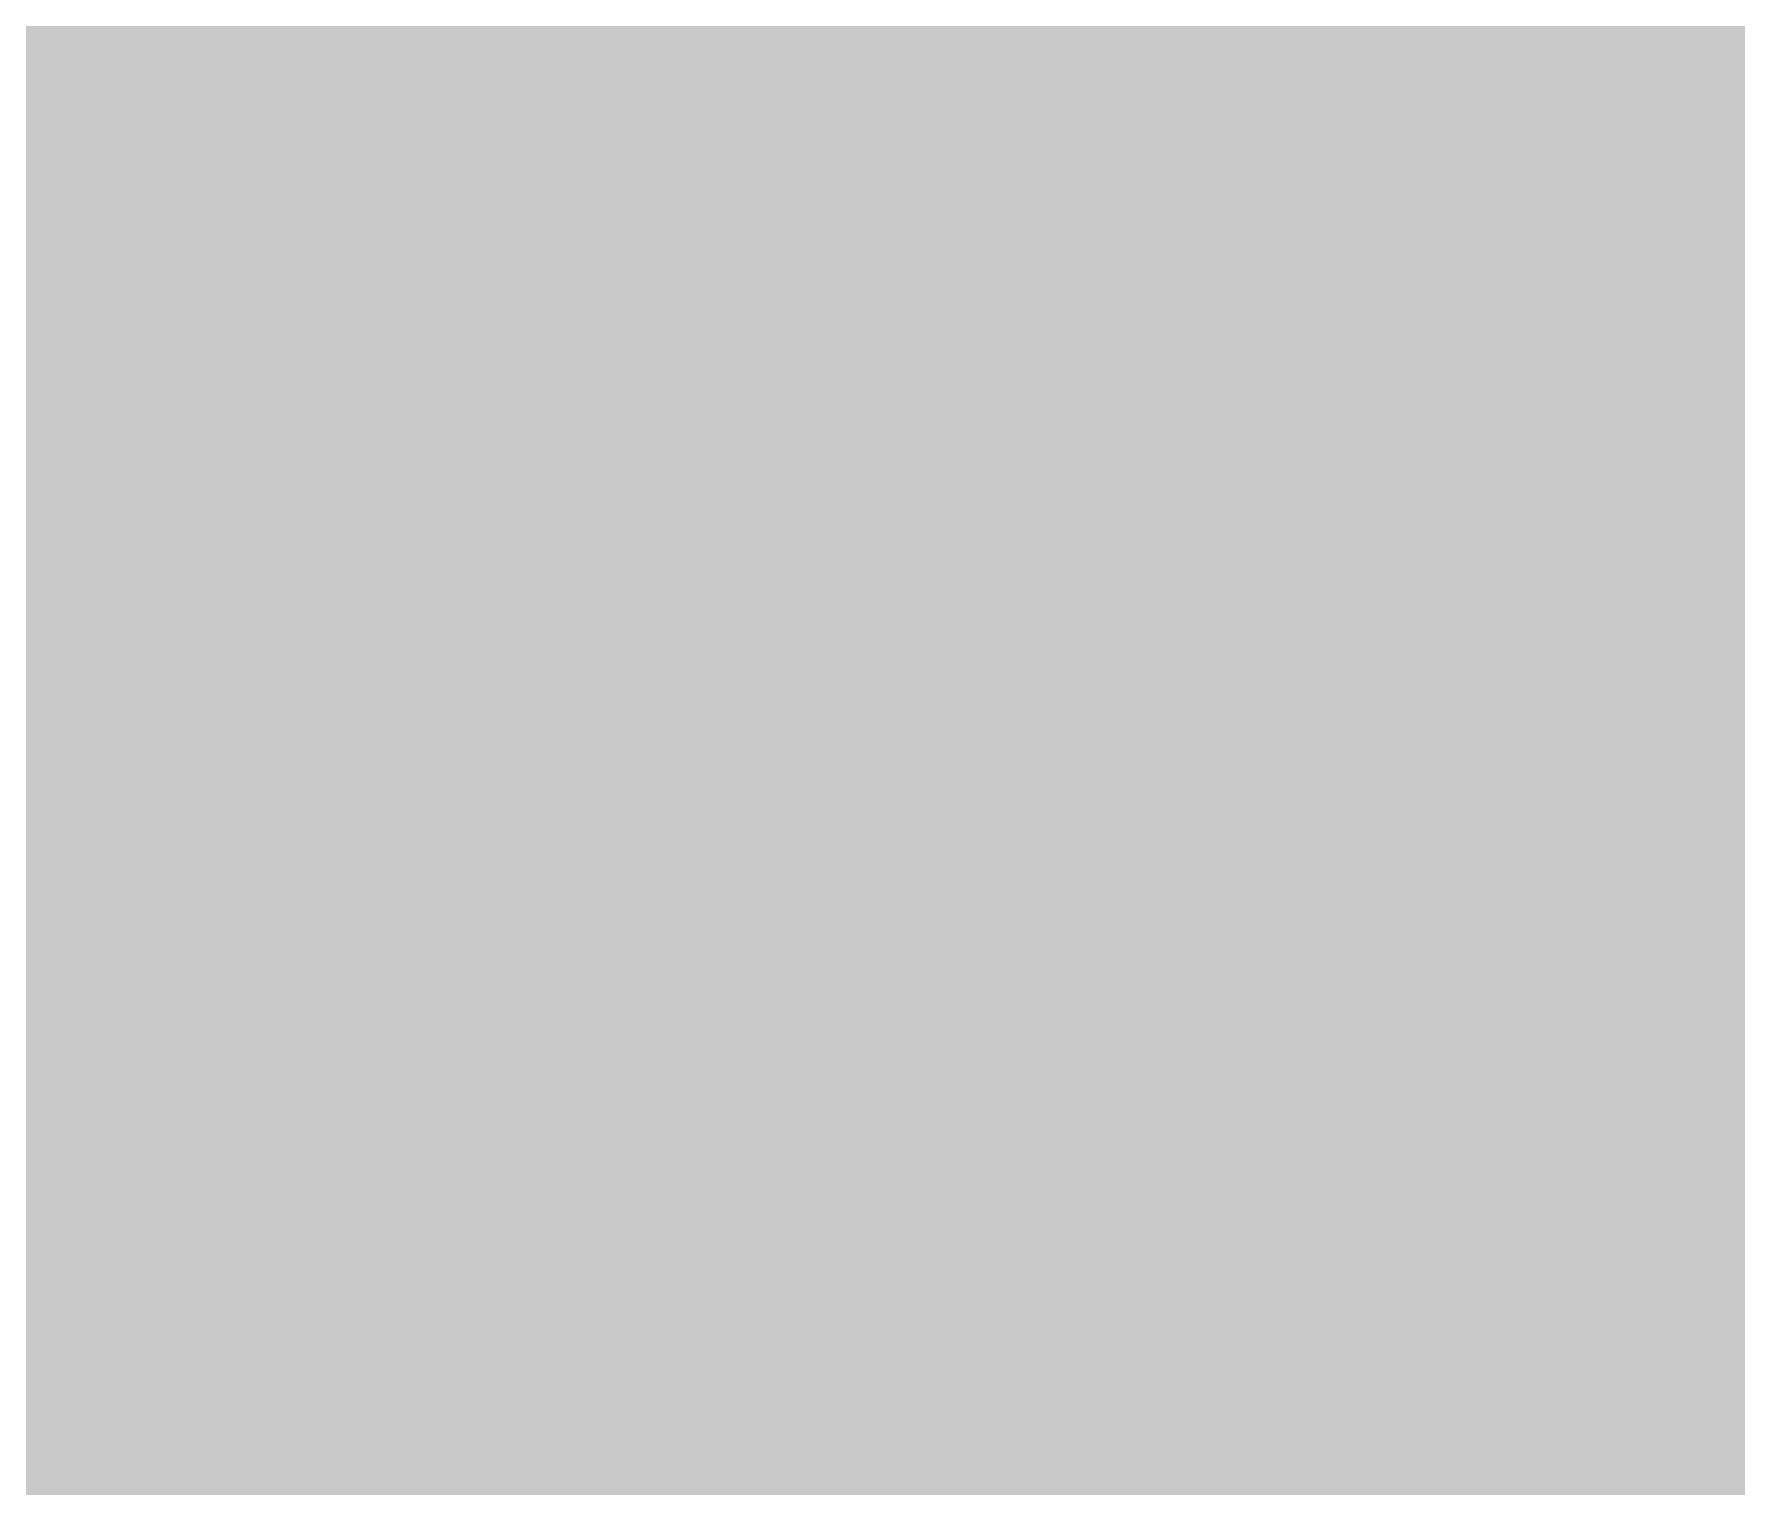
# Model space of a CAD drawing. Header units: millimetres. Extents: x 92 to 588, y 96 to 434.
# Drawn here: x 439.35 to 469.44, y 269.89 to 295.56 of the extents above; entities that cross this region are included whole.
import ezdxf

# ---------------------------------------------------------------- set-up
doc = ezdxf.new("R2010")
doc.units = ezdxf.units.MM
doc.layers.add('H', color=7, linetype='Continuous')
doc.layers.add('P', color=7, linetype='Continuous')

msp = doc.modelspace()

# ---------------------------------------------------------------- hatches: boundary and pattern name
at = {"layer": 'H', "linetype": 'Continuous'}
for points in [[(291.162, 223.903), (291.162, 433.788), (588.166, 433.788), (588.166, 223.903), (291.162, 223.903)], [(441.41, 294.934), (440.422, 295.94), (441.41, 296.945), (442.415, 295.94), (441.41, 294.934)], [(460.407, 294.141), (459.402, 295.146), (460.407, 296.134), (461.395, 295.146), (460.407, 294.141)], [(439.523, 292.518), (440.705, 294.793), (439.364, 294.793), (439.364, 295.093), (441.004, 295.093), (441.004, 294.705), (439.893, 292.518), (439.523, 292.518)], [(441.322, 292.518), (441.322, 292.871), (441.498, 293.029), (441.657, 293.188), (441.798, 293.329), (441.957, 293.506), (442.098, 293.647), (442.292, 293.911), (442.363, 294.017), (442.398, 294.123), (442.451, 294.317), (442.468, 294.423), (442.451, 294.529), (442.433, 294.617), (442.415, 294.652), (442.363, 294.723), (442.327, 294.74), (442.274, 294.793), (442.204, 294.829), (442.116, 294.846), (442.027, 294.846), (441.922, 294.846), (441.833, 294.829), (441.745, 294.793), (441.657, 294.776), (441.586, 294.74), (441.516, 294.705), (441.445, 294.652), (441.41, 294.617), (441.375, 294.987), (441.498, 295.04), (441.675, 295.093), (441.78, 295.128), (441.957, 295.146), (442.045, 295.146), (442.133, 295.146), (442.292, 295.128), (442.433, 295.076), (442.557, 295.005), (442.61, 294.952), (442.662, 294.917), (442.733, 294.793), (442.786, 294.67), (442.821, 294.511), (442.821, 294.441), (442.804, 294.299), (442.786, 294.158), (442.733, 294.035), (442.68, 293.929), (442.61, 293.806), (442.521, 293.7), (442.433, 293.594), (442.345, 293.47), (442.169, 293.294), (441.975, 293.118), (441.78, 292.941), (441.657, 292.8), (442.927, 292.8), (442.927, 292.518), (441.322, 292.518)], [(445.185, 292.465), (445.097, 292.465), (444.938, 292.483), (444.867, 292.518), (444.797, 292.553), (444.673, 292.641), (444.62, 292.694), (444.55, 292.765), (444.444, 292.959), (444.409, 293.065), (444.373, 293.188), (444.338, 293.47), (444.338, 293.647), (444.338, 293.806), (444.373, 294.123), (444.409, 294.247), (444.444, 294.388), (444.55, 294.617), (444.62, 294.723), (444.691, 294.829), (444.867, 294.97), (444.973, 295.04), (445.097, 295.093), (445.344, 295.146), (445.485, 295.146), (445.573, 295.146), (445.661, 295.128), (445.732, 295.128), (445.785, 295.111), (445.785, 294.776), (445.714, 294.793), (445.643, 294.829), (445.538, 294.846), (445.449, 294.846), (445.361, 294.846), (445.22, 294.811), (445.097, 294.758), (444.973, 294.688), (444.92, 294.635), (444.885, 294.564), (444.797, 294.441), (444.744, 294.282), (444.709, 294.088), (444.691, 293.982), (444.797, 293.806), (444.691, 293.735), (444.691, 293.7), (444.691, 293.664), (444.691, 293.435), (444.709, 293.223), (444.744, 293.135), (444.761, 293.065), (444.832, 292.941), (444.867, 292.888), (444.938, 292.818), (445.026, 292.765), (445.097, 292.747), (445.185, 292.747), (445.291, 292.747), (445.414, 292.8), (445.502, 292.853), (445.538, 292.888), (445.555, 292.924), (445.608, 293.029), (445.661, 293.188), (445.661, 293.329), (445.661, 293.418), (445.643, 293.541), (445.608, 293.612), (445.59, 293.664), (445.52, 293.753), (445.485, 293.788), (445.449, 293.806), (445.361, 293.858), (445.326, 293.858), (445.238, 293.876), (445.15, 293.876), (445.026, 293.876), (444.92, 293.841), (444.797, 293.806), (444.691, 293.982), (444.814, 294.07), (444.938, 294.123), (445.008, 294.141), (445.15, 294.158), (445.22, 294.158), (445.379, 294.158), (445.485, 294.123), (445.555, 294.105), (445.661, 294.053), (445.732, 294.017), (445.802, 293.947), (445.908, 293.823), (445.943, 293.735), (445.979, 293.647), (446.014, 293.453), (446.014, 293.347), (446.014, 293.259), (445.979, 293.065), (445.943, 292.977), (445.908, 292.906), (445.82, 292.765), (445.767, 292.694), (445.714, 292.641), (445.573, 292.553), (445.502, 292.518), (445.432, 292.483), (445.273, 292.465), (445.185, 292.465)], [(446.314, 292.518), (446.314, 292.871), (446.49, 293.029), (446.649, 293.188), (446.79, 293.329), (446.949, 293.506), (447.09, 293.647), (447.284, 293.911), (447.354, 294.017), (447.39, 294.123), (447.443, 294.317), (447.46, 294.423), (447.443, 294.529), (447.425, 294.617), (447.407, 294.652), (447.354, 294.723), (447.337, 294.74), (447.266, 294.793), (447.196, 294.829), (447.107, 294.846), (447.019, 294.846), (446.913, 294.846), (446.825, 294.829), (446.737, 294.793), (446.649, 294.776), (446.578, 294.74), (446.508, 294.705), (446.437, 294.652), (446.402, 294.617), (446.384, 294.987), (446.49, 295.04), (446.666, 295.093), (446.772, 295.128), (446.949, 295.146), (447.037, 295.146), (447.125, 295.146), (447.284, 295.128), (447.425, 295.076), (447.548, 295.005), (447.601, 294.952), (447.654, 294.917), (447.725, 294.793), (447.778, 294.67), (447.813, 294.511), (447.813, 294.441), (447.795, 294.299), (447.778, 294.158), (447.742, 294.035), (447.672, 293.929), (447.601, 293.806), (447.513, 293.7), (447.425, 293.594), (447.337, 293.47), (447.16, 293.294), (446.966, 293.118), (446.772, 292.941), (446.649, 292.8), (447.919, 292.8), (447.919, 292.518), (446.314, 292.518)], [(450.247, 292.606), (449.242, 293.612), (450.247, 294.599), (451.235, 293.612), (450.247, 292.606)], [(450.565, 291.266), (451.746, 293.541), (450.406, 293.541), (450.406, 293.841), (452.046, 293.841), (452.046, 293.453), (450.935, 291.266), (450.565, 291.266)], [(452.964, 291.213), (452.77, 291.23), (452.681, 291.248), (452.505, 291.301), (452.364, 291.371), (452.364, 291.724), (452.505, 291.654), (452.681, 291.583), (452.77, 291.548), (452.946, 291.513), (453.034, 291.513), (453.14, 291.513), (453.263, 291.548), (453.299, 291.565), (453.405, 291.618), (453.44, 291.654), (453.493, 291.724), (453.546, 291.812), (453.563, 291.865), (453.581, 291.989), (453.581, 292.112), (453.546, 292.236), (453.528, 292.289), (453.51, 292.324), (453.457, 292.394), (453.422, 292.43), (453.352, 292.465), (453.246, 292.5), (453.14, 292.518), (453.034, 292.518), (452.893, 292.518), (452.893, 292.8), (452.999, 292.8), (453.105, 292.8), (453.299, 292.871), (453.387, 292.906), (453.422, 292.941), (453.475, 293.012), (453.528, 293.135), (453.528, 293.241), (453.528, 293.276), (453.51, 293.365), (453.493, 293.4), (453.475, 293.435), (453.422, 293.488), (453.316, 293.559), (453.246, 293.576), (453.158, 293.594), (453.069, 293.594), (452.981, 293.594), (452.893, 293.576), (452.787, 293.541), (452.699, 293.523), (452.628, 293.488), (452.558, 293.435), (452.505, 293.4), (452.452, 293.365), (452.434, 293.735), (452.558, 293.788), (452.734, 293.841), (452.822, 293.876), (453.016, 293.894), (453.105, 293.894), (453.263, 293.894), (453.405, 293.858), (453.475, 293.841), (453.599, 293.788), (453.651, 293.753), (453.704, 293.7), (453.793, 293.612), (453.845, 293.488), (453.881, 293.347), (453.881, 293.276), (453.863, 293.171), (453.793, 292.977), (453.74, 292.906), (453.669, 292.818), (453.493, 292.712), (453.405, 292.694), (453.475, 292.659), (453.581, 292.624), (453.669, 292.571), (453.74, 292.5), (453.793, 292.465), (453.845, 292.377), (453.881, 292.306), (453.898, 292.253), (453.934, 292.112), (453.934, 291.936), (453.898, 291.777), (453.863, 291.707), (453.828, 291.636), (453.757, 291.495), (453.704, 291.442), (453.634, 291.389), (453.51, 291.301), (453.422, 291.266), (453.352, 291.23), (453.158, 291.213), (453.069, 291.213), (452.964, 291.213)], [(455.627, 291.266), (455.627, 291.53), (456.103, 291.53), (456.103, 293.259), (455.627, 293.259), (455.627, 293.488), (455.75, 293.488), (455.945, 293.523), (456.015, 293.559), (456.05, 293.594), (456.103, 293.647), (456.156, 293.753), (456.156, 293.858), (456.421, 293.858), (456.421, 291.53), (456.879, 291.53), (456.879, 291.266), (455.627, 291.266)], [(460.672, 290.736), (460.672, 291.089), (460.848, 291.248), (460.989, 291.407), (461.148, 291.565), (461.289, 291.724), (461.43, 291.883), (461.642, 292.13), (461.695, 292.236), (461.748, 292.342), (461.801, 292.536), (461.801, 292.641), (461.801, 292.747), (461.765, 292.835), (461.748, 292.871), (461.712, 292.941), (461.677, 292.959), (461.607, 293.012), (461.536, 293.047), (461.448, 293.065), (461.36, 293.065), (461.271, 293.065), (461.183, 293.047), (461.077, 293.012), (460.989, 292.994), (460.919, 292.959), (460.848, 292.924), (460.795, 292.871), (460.742, 292.853), (460.725, 293.206), (460.848, 293.259), (461.025, 293.312), (461.113, 293.347), (461.307, 293.365), (461.483, 293.365), (461.642, 293.347), (461.783, 293.294), (461.906, 293.223), (461.959, 293.171), (461.995, 293.135), (462.083, 293.012), (462.136, 292.888), (462.153, 292.747), (462.153, 292.659), (462.153, 292.518), (462.118, 292.377), (462.083, 292.253), (462.03, 292.148), (461.959, 292.024), (461.871, 291.918), (461.783, 291.812), (461.677, 291.707), (461.518, 291.513), (461.324, 291.336), (461.13, 291.16), (460.989, 291.036), (462.259, 291.036), (462.259, 290.736), (460.672, 290.736)], [(463.723, 290.736), (463.723, 291.089), (463.882, 291.248), (464.041, 291.407), (464.2, 291.565), (464.341, 291.724), (464.482, 291.883), (464.676, 292.13), (464.746, 292.236), (464.799, 292.342), (464.852, 292.536), (464.852, 292.641), (464.852, 292.747), (464.817, 292.835), (464.799, 292.871), (464.746, 292.941), (464.729, 292.959), (464.658, 293.012), (464.588, 293.047), (464.499, 293.065), (464.411, 293.065), (464.323, 293.065), (464.217, 293.047), (464.129, 293.012), (464.041, 292.994), (463.97, 292.959), (463.9, 292.924), (463.829, 292.871), (463.794, 292.853), (463.776, 293.206), (463.9, 293.259), (464.076, 293.312), (464.164, 293.347), (464.341, 293.365), (464.517, 293.365), (464.676, 293.347), (464.835, 293.294), (464.94, 293.223), (464.993, 293.171), (465.046, 293.135), (465.134, 293.012), (465.17, 292.888), (465.205, 292.747), (465.205, 292.659), (465.205, 292.518), (465.17, 292.377), (465.134, 292.253), (465.064, 292.148), (465.011, 292.024), (464.923, 291.918), (464.817, 291.812), (464.729, 291.707), (464.552, 291.513), (464.358, 291.336), (464.182, 291.16), (464.041, 291.036), (465.311, 291.036), (465.311, 290.736), (463.723, 290.736)], [(465.664, 290.736), (465.664, 291.089), (465.84, 291.248), (465.981, 291.407), (466.14, 291.565), (466.281, 291.724), (466.422, 291.883), (466.634, 292.13), (466.687, 292.236), (466.74, 292.342), (466.792, 292.536), (466.792, 292.641), (466.792, 292.747), (466.757, 292.835), (466.74, 292.871), (466.704, 292.941), (466.669, 292.959), (466.598, 293.012), (466.528, 293.047), (466.44, 293.065), (466.351, 293.065), (466.263, 293.065), (466.175, 293.047), (466.069, 293.012), (465.981, 292.994), (465.91, 292.959), (465.84, 292.924), (465.787, 292.871), (465.734, 292.853), (465.716, 293.206), (465.84, 293.259), (466.016, 293.312), (466.105, 293.347), (466.299, 293.365), (466.475, 293.365), (466.634, 293.347), (466.775, 293.294), (466.898, 293.223), (466.951, 293.171), (467.004, 293.135), (467.075, 293.012), (467.128, 292.888), (467.145, 292.747), (467.145, 292.659), (467.145, 292.518), (467.11, 292.377), (467.075, 292.253), (467.022, 292.148), (466.951, 292.024), (466.863, 291.918), (466.775, 291.812), (466.669, 291.707), (466.51, 291.513), (466.316, 291.336), (466.122, 291.16), (465.981, 291.036), (467.251, 291.036), (467.251, 290.736), (465.664, 290.736)], [(458.855, 290.736), (460.037, 293.012), (458.714, 293.012), (458.714, 293.312), (460.354, 293.312), (460.354, 292.924), (459.225, 290.736), (458.855, 290.736)], [(443.421, 292.518), (443.421, 293.012), (443.827, 293.012), (443.827, 292.518), (443.421, 292.518)], [(459.702, 290.472), (458.696, 291.477), (459.702, 292.483), (460.707, 291.477), (459.702, 290.472)], [(454.463, 291.266), (454.463, 291.759), (454.886, 291.759), (454.886, 291.266), (454.463, 291.266)], [(462.753, 290.736), (462.753, 291.23), (463.176, 291.23), (463.176, 290.736), (462.753, 290.736)], [(458.537, 288.849), (457.532, 289.837), (458.537, 290.842), (459.543, 289.837), (458.537, 288.849)], [(467.763, 287.597), (468.944, 289.872), (467.604, 289.872), (467.604, 290.19), (469.244, 290.19), (469.244, 289.802), (468.133, 287.597), (467.763, 287.597)], [(440.616, 287.35), (440.616, 288.232), (440.616, 288.514), (440.616, 289.519), (439.734, 288.514), (440.616, 288.514), (440.616, 288.232), (439.47, 288.232), (439.47, 288.602), (440.616, 289.925), (440.934, 289.925), (440.934, 288.514), (441.251, 288.514), (441.251, 288.232), (440.934, 288.232), (440.934, 287.35), (440.616, 287.35)], [(443.65, 287.35), (443.65, 288.232), (443.65, 288.514), (443.65, 289.519), (442.786, 288.514), (443.65, 288.514), (443.65, 288.232), (442.521, 288.232), (442.521, 288.602), (443.668, 289.925), (443.985, 289.925), (443.985, 288.514), (444.303, 288.514), (444.303, 288.232), (443.985, 288.232), (443.985, 287.35), (443.65, 287.35)], [(451.94, 286.979), (450.935, 287.985), (451.94, 288.973), (452.946, 287.985), (451.94, 286.979)], [(465.029, 286.979), (464.041, 287.985), (465.029, 288.973), (466.034, 287.985), (465.029, 286.979)], [(455.08, 286.609), (454.075, 287.614), (455.08, 288.602), (456.068, 287.614), (455.08, 286.609)], [(441.675, 287.35), (441.675, 287.844), (442.08, 287.844), (442.08, 287.35), (441.675, 287.35)], [(455.398, 285.268), (456.58, 287.544), (455.239, 287.544), (455.239, 287.844), (456.879, 287.844), (456.879, 287.456), (455.768, 285.268), (455.398, 285.268)], [(457.885, 285.215), (457.797, 285.215), (457.603, 285.233), (457.514, 285.251), (457.32, 285.304), (457.179, 285.374), (457.179, 285.727), (457.338, 285.656), (457.497, 285.586), (457.603, 285.551), (457.779, 285.515), (457.867, 285.515), (457.973, 285.515), (458.079, 285.551), (458.132, 285.568), (458.22, 285.621), (458.255, 285.656), (458.326, 285.727), (458.361, 285.815), (458.379, 285.868), (458.396, 285.992), (458.396, 286.115), (458.379, 286.238), (458.361, 286.291), (458.343, 286.327), (458.29, 286.397), (458.255, 286.433), (458.167, 286.468), (458.079, 286.503), (457.973, 286.521), (457.867, 286.521), (457.708, 286.521), (457.708, 286.803), (457.832, 286.803), (457.938, 286.821), (458.132, 286.873), (458.202, 286.926), (458.238, 286.944), (458.308, 287.015), (458.343, 287.138), (458.361, 287.244), (458.361, 287.297), (458.343, 287.367), (458.326, 287.403), (458.29, 287.438), (458.255, 287.491), (458.22, 287.526), (458.149, 287.561), (458.079, 287.579), (457.991, 287.597), (457.902, 287.597), (457.814, 287.597), (457.726, 287.579), (457.62, 287.561), (457.532, 287.526), (457.461, 287.491), (457.391, 287.438), (457.338, 287.403), (457.285, 287.367), (457.25, 287.738), (457.391, 287.808), (457.567, 287.844), (457.655, 287.879), (457.85, 287.897), (457.938, 287.897), (458.096, 287.897), (458.238, 287.861), (458.308, 287.844), (458.414, 287.791), (458.485, 287.755), (458.537, 287.72), (458.626, 287.614), (458.643, 287.561), (458.679, 287.491), (458.696, 287.35), (458.714, 287.279), (458.696, 287.173), (458.626, 286.979), (458.573, 286.909), (458.502, 286.821), (458.326, 286.732), (458.238, 286.697), (458.308, 286.662), (458.396, 286.627), (458.502, 286.574), (458.573, 286.503), (458.608, 286.468), (458.679, 286.38), (458.714, 286.309), (458.731, 286.256), (458.749, 286.115), (458.749, 285.939), (458.731, 285.78), (458.696, 285.709), (458.661, 285.639), (458.573, 285.515), (458.52, 285.445), (458.467, 285.392), (458.326, 285.304), (458.255, 285.268), (458.167, 285.251), (457.991, 285.215), (457.885, 285.215)], [(460.46, 285.268), (460.46, 285.533), (460.919, 285.533), (460.919, 287.262), (460.46, 287.262), (460.46, 287.491), (460.584, 287.491), (460.778, 287.544), (460.848, 287.579), (460.883, 287.597), (460.936, 287.65), (460.972, 287.755), (460.989, 287.861), (461.254, 287.861), (461.254, 285.533), (461.712, 285.533), (461.712, 285.268), (460.46, 285.268)], [(462.894, 285.198), (462.718, 285.233), (462.63, 285.268), (462.559, 285.286), (462.418, 285.374), (462.365, 285.427), (462.312, 285.48), (462.224, 285.603), (462.189, 285.674), (462.171, 285.745), (462.136, 285.903), (462.136, 285.974), (462.136, 286.08), (462.206, 286.274), (462.259, 286.362), (462.312, 286.45), (462.471, 286.591), (462.577, 286.644), (462.718, 286.503), (462.612, 286.397), (462.559, 286.327), (462.524, 286.256), (462.489, 286.097), (462.489, 286.009), (462.489, 285.886), (462.559, 285.692), (462.63, 285.621), (462.7, 285.551), (462.877, 285.462), (462.982, 285.462), (463.088, 285.462), (463.265, 285.533), (463.335, 285.586), (463.388, 285.656), (463.459, 285.833), (463.459, 285.956), (463.459, 286.027), (463.441, 286.15), (463.406, 286.203), (463.37, 286.256), (463.247, 286.344), (463.159, 286.397), (463.106, 286.433), (463, 286.468), (462.912, 286.503), (462.788, 286.556), (462.718, 286.503), (462.577, 286.644), (462.489, 286.715), (462.347, 286.838), (462.295, 286.891), (462.259, 286.962), (462.206, 287.138), (462.206, 287.226), (462.206, 287.297), (462.224, 287.438), (462.295, 287.561), (462.365, 287.667), (462.418, 287.72), (462.471, 287.755), (462.612, 287.826), (462.735, 287.879), (462.894, 287.897), (462.982, 287.914), (463.071, 287.897), (463.229, 287.879), (463.37, 287.844), (463.494, 287.773), (463.547, 287.72), (463.6, 287.667), (463.67, 287.561), (463.723, 287.456), (463.759, 287.314), (463.759, 287.244), (463.759, 287.156), (463.706, 286.997), (463.653, 286.909), (463.6, 286.821), (463.459, 286.697), (463.37, 286.644), (463.229, 286.785), (463.335, 286.909), (463.37, 286.962), (463.388, 287.032), (463.423, 287.173), (463.423, 287.244), (463.406, 287.332), (463.353, 287.473), (463.3, 287.526), (463.265, 287.561), (463.194, 287.614), (463.071, 287.65), (462.982, 287.65), (462.894, 287.65), (462.735, 287.597), (462.665, 287.544), (462.647, 287.526), (462.594, 287.456), (462.559, 287.35), (462.541, 287.262), (462.559, 287.209), (462.577, 287.103), (462.612, 287.05), (462.647, 286.997), (462.735, 286.926), (462.788, 286.891), (462.859, 286.856), (462.965, 286.803), (463.071, 286.768), (463.159, 286.732), (463.229, 286.785), (463.37, 286.644), (463.476, 286.574), (463.653, 286.45), (463.706, 286.38), (463.759, 286.291), (463.811, 286.097), (463.829, 285.992), (463.829, 285.903), (463.794, 285.745), (463.723, 285.603), (463.635, 285.48), (463.582, 285.427), (463.529, 285.374), (463.388, 285.286), (463.229, 285.233), (463.071, 285.198), (462.894, 285.198)], [(467.427, 285.709), (466.422, 286.715), (467.427, 287.72), (468.433, 286.715), (467.427, 285.709)], [(447.372, 284.845), (446.384, 285.85), (447.372, 286.838), (448.377, 285.85), (447.372, 284.845)], [(447.407, 284.81), (446.42, 285.815), (447.407, 286.821), (448.413, 285.815), (447.407, 284.81)], [(459.296, 285.268), (459.296, 285.762), (459.702, 285.762), (459.702, 285.268), (459.296, 285.268)], [(442.151, 283.011), (441.145, 284.016), (442.151, 285.021), (443.139, 284.016), (442.151, 283.011)], [(443.015, 282.552), (442.01, 283.54), (443.015, 284.545), (444.021, 283.54), (443.015, 282.552)], [(439.188, 281.476), (438.182, 282.481), (439.188, 283.487), (440.175, 282.481), (439.188, 281.476)], [(463.741, 281.176), (462.735, 282.182), (463.741, 283.187), (464.729, 282.182), (463.741, 281.176)], [(441.11, 280.118), (442.292, 282.393), (440.969, 282.393), (440.969, 282.711), (442.61, 282.711), (442.61, 282.323), (441.481, 280.118), (441.11, 280.118)], [(443.615, 280.065), (443.509, 280.065), (443.333, 280.1), (443.227, 280.118), (443.05, 280.171), (442.909, 280.224), (442.909, 280.594), (443.05, 280.506), (443.227, 280.435), (443.315, 280.4), (443.509, 280.365), (443.597, 280.365), (443.703, 280.365), (443.809, 280.4), (443.862, 280.418), (443.95, 280.471), (443.985, 280.506), (444.056, 280.594), (444.091, 280.682), (444.109, 280.735), (444.126, 280.841), (444.126, 280.912), (444.126, 280.982), (444.109, 281.088), (444.056, 281.194), (444.003, 281.264), (443.968, 281.282), (443.897, 281.335), (443.791, 281.353), (443.703, 281.37), (443.58, 281.37), (443.439, 281.37), (443.439, 281.67), (443.544, 281.67), (443.668, 281.67), (443.862, 281.723), (443.932, 281.776), (443.968, 281.811), (444.021, 281.882), (444.074, 282.005), (444.074, 282.093), (444.074, 282.146), (444.056, 282.234), (444.021, 282.305), (443.968, 282.358), (443.95, 282.376), (443.88, 282.411), (443.791, 282.446), (443.721, 282.464), (443.633, 282.464), (443.527, 282.446), (443.439, 282.428), (443.35, 282.411), (443.262, 282.376), (443.174, 282.34), (443.103, 282.305), (443.05, 282.27), (442.998, 282.234), (442.98, 282.605), (443.103, 282.658), (443.28, 282.711), (443.386, 282.728), (443.562, 282.764), (443.65, 282.764), (443.827, 282.746), (443.968, 282.728), (444.021, 282.711), (444.144, 282.64), (444.197, 282.605), (444.25, 282.57), (444.338, 282.464), (444.373, 282.411), (444.391, 282.358), (444.426, 282.217), (444.426, 282.129), (444.426, 282.023), (444.356, 281.846), (444.285, 281.758), (444.215, 281.688), (444.038, 281.582), (443.95, 281.564), (444.038, 281.511), (444.126, 281.476), (444.215, 281.441), (444.303, 281.37), (444.338, 281.317), (444.409, 281.229), (444.426, 281.176), (444.444, 281.106), (444.479, 280.964), (444.479, 280.894), (444.479, 280.806), (444.444, 280.647), (444.426, 280.559), (444.391, 280.488), (444.303, 280.365), (444.25, 280.312), (444.197, 280.241), (444.056, 280.153), (443.968, 280.135), (443.897, 280.1), (443.721, 280.065), (443.615, 280.065)], [(446.173, 280.118), (446.173, 280.382), (446.649, 280.382), (446.649, 282.111), (446.173, 282.111), (446.173, 282.358), (446.296, 282.358), (446.508, 282.393), (446.561, 282.428), (446.596, 282.446), (446.649, 282.499), (446.702, 282.605), (446.702, 282.711), (446.984, 282.711), (446.984, 280.382), (447.443, 280.382), (447.443, 280.118), (446.173, 280.118)], [(448.73, 280.065), (448.642, 280.065), (448.483, 280.1), (448.413, 280.118), (448.342, 280.153), (448.219, 280.241), (448.166, 280.294), (448.095, 280.382), (447.989, 280.559), (447.954, 280.682), (447.919, 280.806), (447.884, 281.088), (447.884, 281.247), (447.884, 281.423), (447.919, 281.723), (447.954, 281.864), (447.989, 282.005), (448.095, 282.234), (448.166, 282.34), (448.236, 282.428), (448.413, 282.587), (448.519, 282.64), (448.642, 282.693), (448.889, 282.746), (449.03, 282.746), (449.118, 282.746), (449.206, 282.746), (449.277, 282.728), (449.33, 282.711), (449.33, 282.393), (449.259, 282.411), (449.189, 282.428), (449.083, 282.446), (448.995, 282.446), (448.907, 282.446), (448.765, 282.428), (448.642, 282.376), (448.519, 282.287), (448.466, 282.234), (448.43, 282.182), (448.342, 282.04), (448.289, 281.882), (448.254, 281.688), (448.236, 281.582), (448.342, 281.405), (448.236, 281.353), (448.236, 281.3), (448.236, 281.264), (448.236, 281.053), (448.254, 280.841), (448.289, 280.753), (448.307, 280.665), (448.377, 280.541), (448.413, 280.488), (448.483, 280.418), (448.571, 280.382), (448.642, 280.347), (448.73, 280.347), (448.836, 280.347), (448.96, 280.4), (449.048, 280.471), (449.065, 280.506), (449.101, 280.541), (449.154, 280.629), (449.206, 280.806), (449.206, 280.947), (449.206, 281.017), (449.189, 281.158), (449.154, 281.211), (449.136, 281.264), (449.065, 281.353), (449.03, 281.388), (448.995, 281.423), (448.907, 281.458), (448.871, 281.476), (448.783, 281.476), (448.695, 281.494), (448.571, 281.476), (448.466, 281.458), (448.342, 281.405), (448.236, 281.582), (448.36, 281.67), (448.483, 281.723), (448.554, 281.741), (448.695, 281.776), (448.765, 281.776), (448.924, 281.758), (449.03, 281.741), (449.101, 281.723), (449.206, 281.67), (449.277, 281.617), (449.348, 281.564), (449.453, 281.423), (449.489, 281.353), (449.524, 281.264), (449.559, 281.07), (449.559, 280.964), (449.559, 280.859), (449.524, 280.682), (449.489, 280.594), (449.453, 280.506), (449.365, 280.365), (449.312, 280.312), (449.259, 280.259), (449.118, 280.153), (449.048, 280.135), (448.977, 280.1), (448.818, 280.065), (448.73, 280.065)], [(445.008, 280.118), (445.008, 280.612), (445.432, 280.612), (445.432, 280.118), (445.008, 280.118)], [(452.575, 278.354), (451.57, 279.359), (452.575, 280.347), (453.581, 279.359), (452.575, 278.354)], [(460.742, 278.248), (459.737, 279.253), (460.742, 280.241), (461.73, 279.253), (460.742, 278.248)], [(463.318, 277.419), (463.229, 277.419), (463.035, 277.454), (462.93, 277.472), (462.753, 277.525), (462.612, 277.578), (462.612, 277.948), (462.771, 277.86), (462.93, 277.789), (463.018, 277.754), (463.212, 277.719), (463.3, 277.719), (463.406, 277.719), (463.512, 277.754), (463.565, 277.772), (463.653, 277.825), (463.688, 277.86), (463.759, 277.948), (463.794, 278.036), (463.811, 278.089), (463.829, 278.195), (463.829, 278.266), (463.829, 278.336), (463.811, 278.442), (463.794, 278.495), (463.776, 278.548), (463.723, 278.618), (463.688, 278.636), (463.6, 278.689), (463.512, 278.707), (463.406, 278.724), (463.3, 278.724), (463.141, 278.724), (463.141, 279.024), (463.265, 279.024), (463.37, 279.024), (463.565, 279.077), (463.635, 279.13), (463.67, 279.165), (463.723, 279.218), (463.776, 279.359), (463.794, 279.448), (463.776, 279.5), (463.759, 279.589), (463.741, 279.624), (463.723, 279.659), (463.688, 279.712), (463.653, 279.73), (463.582, 279.765), (463.512, 279.8), (463.423, 279.8), (463.335, 279.818), (463.247, 279.8), (463.141, 279.783), (463.053, 279.765), (462.965, 279.73), (462.877, 279.694), (462.824, 279.659), (462.753, 279.624), (462.7, 279.589), (462.683, 279.959), (462.806, 280.012), (463, 280.065), (463.088, 280.083), (463.282, 280.118), (463.37, 280.118), (463.529, 280.1), (463.67, 280.083), (463.741, 280.065), (463.847, 279.994), (463.9, 279.959), (463.953, 279.924), (464.041, 279.818), (464.076, 279.765), (464.111, 279.712), (464.129, 279.571), (464.129, 279.483), (464.129, 279.377), (464.058, 279.201), (463.988, 279.112), (463.917, 279.042), (463.759, 278.936), (463.653, 278.918), (463.741, 278.865), (463.829, 278.83), (463.917, 278.795), (464.005, 278.724), (464.041, 278.671), (464.111, 278.583), (464.129, 278.53), (464.164, 278.46), (464.182, 278.319), (464.182, 278.16), (464.147, 278.001), (464.129, 277.913), (464.094, 277.842), (464.005, 277.719), (463.953, 277.666), (463.9, 277.595), (463.759, 277.507), (463.688, 277.49), (463.6, 277.454), (463.423, 277.419), (463.318, 277.419)], [(460.83, 277.472), (462.012, 279.747), (460.672, 279.747), (460.672, 280.065), (462.312, 280.065), (462.312, 279.677), (461.201, 277.472), (460.83, 277.472)], [(465.822, 277.472), (467.004, 279.747), (465.664, 279.747), (465.664, 280.065), (467.304, 280.065), (467.304, 279.677), (466.193, 277.472), (465.822, 277.472)], [(468.327, 277.419), (468.151, 277.419), (467.974, 277.454), (467.798, 277.507), (467.657, 277.56), (467.657, 277.931), (467.727, 277.895), (467.798, 277.86), (467.868, 277.825), (467.957, 277.789), (468.062, 277.772), (468.151, 277.737), (468.239, 277.719), (468.345, 277.719), (468.433, 277.719), (468.539, 277.754), (468.592, 277.772), (468.68, 277.842), (468.715, 277.878), (468.768, 277.966), (468.803, 278.054), (468.839, 278.16), (468.839, 278.301), (468.839, 278.372), (468.821, 278.477), (468.803, 278.53), (468.786, 278.566), (468.733, 278.636), (468.697, 278.671), (468.662, 278.707), (468.574, 278.742), (468.521, 278.76), (468.398, 278.777), (468.274, 278.795), (468.133, 278.795), (467.992, 278.76), (467.851, 278.742), (467.763, 278.724), (467.763, 280.065), (469.174, 280.065), (469.174, 279.747), (468.098, 279.747), (468.098, 279.059), (468.151, 279.077), (468.221, 279.077), (468.274, 279.077), (468.327, 279.077), (468.521, 279.077), (468.662, 279.042), (468.733, 279.024), (468.874, 278.971), (468.927, 278.918), (468.997, 278.865), (469.085, 278.742), (469.121, 278.671), (469.156, 278.601), (469.191, 278.407), (469.191, 278.301), (469.191, 278.213), (469.156, 278.036), (469.138, 277.948), (469.103, 277.878), (469.015, 277.737), (468.962, 277.666), (468.909, 277.613), (468.768, 277.525), (468.697, 277.49), (468.609, 277.454), (468.433, 277.419), (468.327, 277.419)], [(440.652, 277.648), (439.646, 278.654), (440.652, 279.659), (441.657, 278.654), (440.652, 277.648)], [(450.67, 275.92), (451.852, 278.195), (450.529, 278.195), (450.529, 278.513), (452.17, 278.513), (452.17, 278.125), (451.041, 275.92), (450.67, 275.92)], [(453.069, 275.867), (452.875, 275.902), (452.787, 275.92), (452.611, 275.973), (452.47, 276.026), (452.47, 276.396), (452.611, 276.325), (452.787, 276.237), (452.875, 276.202), (453.069, 276.167), (453.158, 276.167), (453.263, 276.167), (453.369, 276.202), (453.422, 276.22), (453.51, 276.273), (453.546, 276.308), (453.599, 276.396), (453.651, 276.484), (453.669, 276.537), (453.687, 276.643), (453.687, 276.713), (453.687, 276.784), (453.669, 276.89), (453.651, 276.943), (453.616, 276.996), (453.563, 277.066), (453.528, 277.084), (453.457, 277.137), (453.352, 277.154), (453.263, 277.172), (453.14, 277.172), (452.999, 277.172), (452.999, 277.472), (453.105, 277.472), (453.228, 277.472), (453.405, 277.525), (453.493, 277.578), (453.528, 277.613), (453.581, 277.684), (453.634, 277.807), (453.634, 277.895), (453.634, 277.948), (453.616, 278.036), (453.599, 278.072), (453.581, 278.107), (453.528, 278.16), (453.44, 278.213), (453.352, 278.248), (453.281, 278.266), (453.193, 278.266), (453.087, 278.266), (452.999, 278.23), (452.911, 278.213), (452.822, 278.178), (452.734, 278.142), (452.664, 278.107), (452.611, 278.072), (452.558, 278.036), (452.54, 278.407), (452.664, 278.46), (452.84, 278.513), (452.946, 278.53), (453.122, 278.566), (453.21, 278.566), (453.387, 278.548), (453.528, 278.53), (453.581, 278.513), (453.704, 278.46), (453.757, 278.407), (453.81, 278.372), (453.898, 278.266), (453.934, 278.213), (453.951, 278.16), (453.987, 278.019), (453.987, 277.931), (453.987, 277.842), (453.916, 277.648), (453.845, 277.56), (453.775, 277.49), (453.599, 277.384), (453.51, 277.366), (453.599, 277.313), (453.687, 277.278), (453.775, 277.243), (453.863, 277.172), (453.898, 277.137), (453.969, 277.031), (453.987, 276.978), (454.004, 276.908), (454.04, 276.766), (454.04, 276.696), (454.04, 276.608), (454.004, 276.449), (453.987, 276.361), (453.951, 276.29), (453.863, 276.167), (453.81, 276.114), (453.757, 276.061), (453.616, 275.955), (453.528, 275.937), (453.457, 275.902), (453.281, 275.867), (453.069, 275.867)], [(456.262, 275.867), (456.103, 275.902), (456.033, 275.937), (455.962, 275.955), (455.839, 276.043), (455.786, 276.096), (455.715, 276.184), (455.609, 276.361), (455.574, 276.484), (455.539, 276.608), (455.504, 276.89), (455.486, 277.066), (455.504, 277.225), (455.539, 277.525), (455.556, 277.666), (455.592, 277.807), (455.715, 278.036), (455.768, 278.142), (455.856, 278.23), (456.033, 278.389), (456.139, 278.442), (456.244, 278.495), (456.509, 278.548), (456.65, 278.548), (456.738, 278.548), (456.809, 278.548), (456.879, 278.53), (456.95, 278.513), (456.95, 278.195), (456.879, 278.213), (456.791, 278.23), (456.703, 278.248), (456.597, 278.266), (456.527, 278.248), (456.385, 278.23), (456.244, 278.178), (456.139, 278.089), (456.086, 278.036), (456.033, 277.983), (455.962, 277.842), (455.892, 277.684), (455.856, 277.49), (455.856, 277.401), (455.962, 277.207), (455.856, 277.154), (455.839, 277.102), (455.839, 277.066), (455.839, 276.855), (455.874, 276.643), (455.892, 276.555), (455.927, 276.467), (455.98, 276.343), (456.033, 276.308), (456.103, 276.22), (456.174, 276.184), (456.262, 276.167), (456.35, 276.149), (456.456, 276.167), (456.58, 276.202), (456.65, 276.273), (456.685, 276.308), (456.721, 276.343), (456.774, 276.431), (456.809, 276.608), (456.809, 276.749), (456.809, 276.819), (456.791, 276.96), (456.756, 277.066), (456.685, 277.154), (456.632, 277.207), (456.597, 277.225), (456.527, 277.26), (456.491, 277.278), (456.403, 277.278), (456.315, 277.296), (456.191, 277.278), (456.068, 277.26), (455.962, 277.207), (455.856, 277.401), (455.98, 277.472), (456.103, 277.525), (456.174, 277.543), (456.315, 277.578), (456.385, 277.578), (456.527, 277.56), (456.65, 277.543), (456.703, 277.525), (456.826, 277.472), (456.879, 277.419), (456.95, 277.366), (457.056, 277.225), (457.091, 277.154), (457.126, 277.066), (457.162, 276.872), (457.162, 276.766), (457.162, 276.661), (457.126, 276.484), (457.109, 276.396), (457.073, 276.308), (456.985, 276.167), (456.932, 276.114), (456.862, 276.061), (456.738, 275.973), (456.668, 275.937), (456.597, 275.902), (456.438, 275.867), (456.35, 275.867), (456.262, 275.867)], [(457.691, 275.92), (457.691, 276.184), (458.149, 276.184), (458.149, 277.913), (457.691, 277.913), (457.691, 278.16), (457.814, 278.16), (458.008, 278.195), (458.079, 278.23), (458.114, 278.248), (458.149, 278.301), (458.202, 278.424), (458.22, 278.513), (458.485, 278.513), (458.485, 276.184), (458.943, 276.184), (458.943, 275.92), (457.691, 275.92)], [(464.729, 277.472), (464.729, 277.966), (465.134, 277.966), (465.134, 277.472), (464.729, 277.472)], [(460.495, 275.585), (459.508, 276.59), (460.495, 277.578), (461.501, 276.59), (460.495, 275.585)], [(441.851, 275.285), (440.846, 276.29), (441.851, 277.278), (442.856, 276.29), (441.851, 275.285)], [(454.569, 275.92), (454.569, 276.414), (454.992, 276.414), (454.992, 275.92), (454.569, 275.92)], [(439.946, 272.851), (441.128, 275.144), (439.805, 275.144), (439.805, 275.443), (441.445, 275.443), (441.445, 275.055), (440.316, 272.851), (439.946, 272.851)], [(442.468, 272.798), (442.274, 272.815), (442.098, 272.851), (441.922, 272.886), (441.78, 272.956), (441.78, 273.327), (441.851, 273.292), (441.922, 273.256), (442.01, 273.221), (442.098, 273.186), (442.186, 273.15), (442.274, 273.133), (442.363, 273.115), (442.468, 273.098), (442.574, 273.115), (442.68, 273.15), (442.715, 273.168), (442.804, 273.221), (442.839, 273.256), (442.909, 273.344), (442.945, 273.45), (442.962, 273.556), (442.98, 273.68), (442.98, 273.75), (442.962, 273.856), (442.945, 273.909), (442.909, 273.944), (442.856, 274.032), (442.821, 274.05), (442.786, 274.085), (442.698, 274.138), (442.645, 274.156), (442.539, 274.173), (442.398, 274.173), (442.257, 274.173), (442.116, 274.156), (441.992, 274.138), (441.886, 274.121), (441.886, 275.443), (443.315, 275.443), (443.315, 275.144), (442.221, 275.144), (442.221, 274.456), (442.292, 274.456), (442.415, 274.473), (442.468, 274.473), (442.645, 274.456), (442.804, 274.438), (442.874, 274.42), (442.998, 274.35), (443.068, 274.297), (443.121, 274.262), (443.227, 274.138), (443.262, 274.068), (443.297, 273.979), (443.333, 273.803), (443.333, 273.68), (443.333, 273.591), (443.297, 273.415), (443.262, 273.327), (443.245, 273.256), (443.156, 273.115), (443.103, 273.062), (443.05, 273.009), (442.909, 272.903), (442.821, 272.868), (442.751, 272.833), (442.557, 272.815), (442.468, 272.798)], [(444.814, 272.851), (444.814, 273.221), (444.973, 273.38), (445.132, 273.538), (445.291, 273.68), (445.432, 273.838), (445.573, 273.997), (445.767, 274.262), (445.837, 274.368), (445.89, 274.456), (445.943, 274.667), (445.943, 274.773), (445.943, 274.879), (445.908, 274.95), (445.89, 275.003), (445.837, 275.073), (445.82, 275.091), (445.749, 275.144), (445.679, 275.179), (445.59, 275.197), (445.502, 275.197), (445.414, 275.197), (445.308, 275.179), (445.22, 275.144), (445.132, 275.108), (445.061, 275.091), (444.991, 275.038), (444.92, 275.003), (444.885, 274.967), (444.867, 275.338), (444.991, 275.391), (445.167, 275.443), (445.255, 275.461), (445.432, 275.496), (445.52, 275.496), (445.608, 275.496), (445.767, 275.479), (445.908, 275.426), (446.031, 275.355), (446.084, 275.302), (446.137, 275.249), (446.225, 275.144), (446.261, 275.02), (446.296, 274.861), (446.296, 274.791), (446.296, 274.632), (446.261, 274.509), (446.225, 274.385), (446.155, 274.262), (446.102, 274.156), (446.014, 274.05), (445.908, 273.927), (445.82, 273.821), (445.643, 273.644), (445.449, 273.45), (445.273, 273.274), (445.132, 273.15), (446.402, 273.15), (446.402, 272.851), (444.814, 272.851)], [(446.896, 272.851), (448.078, 275.144), (446.737, 275.144), (446.737, 275.443), (448.377, 275.443), (448.377, 275.055), (447.266, 272.851), (446.896, 272.851)], [(464.852, 272.709), (466.034, 274.985), (464.711, 274.985), (464.711, 275.302), (466.351, 275.302), (466.351, 274.914), (465.223, 272.709), (464.852, 272.709)], [(467.357, 272.657), (467.251, 272.657), (467.057, 272.674), (466.969, 272.709), (466.792, 272.762), (466.651, 272.815), (466.651, 273.186), (466.792, 273.098), (466.969, 273.027), (467.057, 272.992), (467.233, 272.956), (467.339, 272.956), (467.445, 272.956), (467.551, 272.992), (467.604, 273.009), (467.692, 273.062), (467.727, 273.098), (467.78, 273.186), (467.833, 273.274), (467.851, 273.309), (467.868, 273.433), (467.868, 273.574), (467.851, 273.68), (467.798, 273.785), (467.745, 273.856), (467.71, 273.874), (467.639, 273.927), (467.533, 273.944), (467.427, 273.962), (467.322, 273.962), (467.18, 273.962), (467.18, 274.262), (467.286, 274.262), (467.41, 274.262), (467.586, 274.315), (467.674, 274.368), (467.71, 274.403), (467.763, 274.456), (467.815, 274.579), (467.815, 274.685), (467.815, 274.738), (467.798, 274.826), (467.78, 274.861), (467.763, 274.897), (467.71, 274.95), (467.621, 275.003), (467.533, 275.038), (467.445, 275.038), (467.357, 275.055), (467.269, 275.038), (467.18, 275.02), (467.092, 275.003), (466.986, 274.967), (466.916, 274.932), (466.845, 274.897), (466.792, 274.861), (466.74, 274.826), (466.722, 275.197), (466.845, 275.249), (467.022, 275.302), (467.128, 275.32), (467.304, 275.355), (467.392, 275.355), (467.569, 275.338), (467.692, 275.32), (467.763, 275.302), (467.886, 275.232), (467.939, 275.197), (467.992, 275.161), (468.08, 275.055), (468.115, 275.003), (468.133, 274.95), (468.168, 274.808), (468.168, 274.72), (468.168, 274.614), (468.098, 274.438), (468.027, 274.35), (467.957, 274.279), (467.78, 274.173), (467.692, 274.138), (467.78, 274.103), (467.868, 274.068), (467.957, 274.032), (468.045, 273.962), (468.08, 273.909), (468.133, 273.821), (468.168, 273.768), (468.186, 273.697), (468.221, 273.556), (468.221, 273.486), (468.221, 273.397), (468.186, 273.239), (468.151, 273.15), (468.133, 273.08), (468.045, 272.956), (467.992, 272.903), (467.921, 272.833), (467.798, 272.745), (467.71, 272.709), (467.639, 272.692), (467.445, 272.657), (467.357, 272.657)], [(454.798, 272.092), (453.81, 273.08), (454.798, 274.085), (455.803, 273.08), (454.798, 272.092)], [(461.042, 271.563), (460.037, 272.551), (461.042, 273.556), (462.03, 272.551), (461.042, 271.563)], [(443.844, 272.851), (443.844, 273.362), (444.268, 273.362), (444.268, 272.851), (443.844, 272.851)], [(468.75, 272.709), (468.75, 273.203), (469.174, 273.203), (469.174, 272.709), (468.75, 272.709)], [(464.535, 270.822), (463.529, 271.828), (464.535, 272.815), (465.54, 271.828), (464.535, 270.822)], [(448.818, 269.94), (448.818, 272.515), (449.577, 272.515), (449.771, 272.498), (449.841, 272.48), (449.93, 272.463), (450.071, 272.392), (450.141, 272.357), (450.212, 272.304), (450.318, 272.18), (450.353, 272.11), (450.406, 272.022), (450.441, 271.845), (450.441, 271.739), (450.441, 271.651), (450.406, 271.492), (450.388, 271.422), (450.353, 271.351), (450.265, 271.21), (450.212, 271.157), (450.141, 271.104), (449.983, 270.998), (449.894, 270.963), (449.806, 270.928), (449.577, 270.893), (449.453, 270.893), (449.154, 270.893), (449.154, 271.193), (449.383, 271.193), (449.577, 271.193), (449.718, 271.228), (449.789, 271.245), (449.894, 271.298), (449.983, 271.387), (450.035, 271.475), (450.053, 271.51), (450.071, 271.616), (450.088, 271.722), (450.088, 271.792), (450.053, 271.916), (450.035, 271.969), (450.018, 272.004), (449.947, 272.092), (449.894, 272.127), (449.806, 272.18), (449.7, 272.198), (449.595, 272.216), (449.436, 272.216), (449.154, 272.216), (449.154, 271.193), (449.154, 270.893), (449.154, 269.94), (448.818, 269.94)], [(450.688, 269.94), (450.688, 270.293), (450.847, 270.452), (451.006, 270.61), (451.164, 270.752), (451.305, 270.91), (451.447, 271.069), (451.641, 271.334), (451.711, 271.439), (451.764, 271.545), (451.817, 271.739), (451.817, 271.845), (451.817, 271.951), (451.782, 272.039), (451.764, 272.074), (451.711, 272.145), (451.694, 272.163), (451.623, 272.216), (451.552, 272.251), (451.464, 272.268), (451.376, 272.268), (451.288, 272.268), (451.182, 272.251), (451.094, 272.216), (450.935, 272.163), (450.865, 272.11), (450.794, 272.074), (450.759, 272.039), (450.741, 272.41), (450.865, 272.463), (451.041, 272.515), (451.129, 272.551), (451.305, 272.568), (451.394, 272.568), (451.482, 272.568), (451.658, 272.551), (451.799, 272.498), (451.905, 272.427), (451.958, 272.374), (452.011, 272.321), (452.099, 272.216), (452.135, 272.092), (452.17, 271.933), (452.17, 271.863), (452.17, 271.704), (452.135, 271.581), (452.099, 271.457), (452.029, 271.334), (451.976, 271.228), (451.888, 271.122), (451.799, 271.016), (451.694, 270.893), (451.517, 270.716), (451.323, 270.54), (451.147, 270.346), (451.006, 270.222), (452.276, 270.222), (452.276, 269.94), (450.688, 269.94)], [(452.434, 268.899), (451.447, 269.887), (452.434, 270.893), (453.44, 269.887), (452.434, 268.899)], [(446.719, 268.123), (445.714, 269.129), (446.719, 270.117), (447.707, 269.129), (446.719, 268.123)]]:
    msp.add_hatch(color=7, dxfattribs=at).paths.add_polyline_path(points)

# ---------------------------------------------------------------- linework, layer by layer
at = {"layer": 'P', "color": 7}
for points, const_width in [([(361.1, 426.768), (364.875, 419.165), (457.938, 234.874), (581.234, 279.624)], 1.176), ([(361.1, 426.768), (364.875, 419.165), (457.938, 234.874), (581.234, 279.624)], 0.26), ([(361.1, 426.768), (364.875, 419.165), (457.938, 234.874), (581.234, 279.624)], 0.26), ([(386.147, 388.809), (402.605, 377.784), (408.972, 364.432), (431.25, 326.914), (436.524, 304.601), (443.015, 283.54), (455.01, 253.995), (463.529, 246.11), (472.754, 245.175), (499.971, 263.326)], 0.26), ([(484.255, 250.802), (467.727, 260.662), (452.417, 269.975), (447.372, 285.85), (442.874, 301.796), (438.852, 317.265), (438.782, 327.619), (428.798, 342.577), (421.796, 356.671), (406.203, 383.076)], 0.3), ([(456.774, 250.167), (448.148, 267.153), (442.151, 284.016), (436.824, 301.761), (433.914, 316.683), (431.162, 325.414), (423.595, 339.914), (414.775, 353.901), (400.082, 380.042)], 0.3), ([(411.53, 374.944), (426.452, 350.268), (442.715, 325.626), (442.68, 321.728), (443.139, 298.938), (454.798, 273.08), (471.361, 258.14)], 0.26), ([(487.624, 261.526), (476.829, 271.228), (460.742, 279.253), (451.94, 287.985), (448.519, 304.195), (458.837, 310.069), (466.563, 320.052), (456.897, 326.49)], 0.3), ([(499.971, 263.326), (472.754, 245.175), (463.529, 246.11), (455.01, 253.995), (443.015, 283.54), (436.524, 304.601)], 0.66), ([(499.971, 263.326), (472.754, 245.175), (463.529, 246.11), (455.01, 253.995), (443.015, 283.54), (436.524, 304.601)], 0.26), ([(488.153, 262.567), (487.148, 265.089), (477.464, 271.457), (448.642, 303.401)], 0.26), ([(425.588, 280.718), (439.188, 282.481), (442.151, 284.016), (447.407, 285.815), (451.94, 287.985), (459.702, 291.477), (467.904, 299.097)], 0.3), ([(440.422, 295.94), (441.41, 294.934), (442.415, 295.94), (441.41, 296.945), (440.422, 295.94), (440.422, 295.94)], 0.4), ([(459.402, 295.146), (460.407, 294.141), (461.395, 295.146), (460.407, 296.134), (459.402, 295.146), (459.402, 295.146)], 0.4), ([(449.242, 293.612), (450.247, 292.606), (451.235, 293.612), (450.247, 294.599), (449.242, 293.612), (449.242, 293.612)], 0.4), ([(458.696, 291.477), (459.702, 290.472), (460.707, 291.477), (459.702, 292.483), (458.696, 291.477), (458.696, 291.477)], 0.4), ([(482.544, 246.569), (476.564, 242.476), (471.52, 240.219), (464.058, 239.848), (452.911, 244.54), (449.048, 253.307), (445.837, 263.326), (441.851, 276.29), (437.459, 290.772)], 0.66), ([(457.532, 289.837), (458.537, 288.849), (459.543, 289.837), (458.537, 290.842), (457.532, 289.837), (457.532, 289.837)], 0.4), ([(441.851, 276.29), (437.459, 290.772)], 0.26), ([(482.544, 246.569), (476.564, 242.476), (471.52, 240.219), (464.058, 239.848), (452.911, 244.54), (449.048, 253.307), (445.837, 263.326), (441.851, 276.29), (437.459, 290.772)], 0.26), ([(450.935, 287.985), (451.94, 286.979), (452.946, 287.985), (451.94, 288.973), (450.935, 287.985), (450.935, 287.985)], 0.4), ([(464.041, 287.985), (465.029, 286.979), (466.034, 287.985), (465.029, 288.973), (464.041, 287.985), (464.041, 287.985)], 0.4), ([(454.075, 287.614), (455.08, 286.609), (456.068, 287.614), (455.08, 288.602), (454.075, 287.614), (454.075, 287.614)], 0.4), ([(438.852, 259.639), (444.673, 264.225), (448.148, 267.153), (452.417, 269.975), (461.007, 279.112), (465.029, 287.985)], 0.3), ([(466.422, 286.715), (467.427, 285.709), (468.433, 286.715), (467.427, 287.72), (466.422, 286.715), (466.422, 286.715)], 0.4), ([(446.384, 285.85), (447.372, 284.845), (448.377, 285.85), (447.372, 286.838), (446.384, 285.85), (446.384, 285.85)], 0.4), ([(446.42, 285.815), (447.407, 284.81), (448.413, 285.815), (447.407, 286.821), (446.42, 285.815), (446.42, 285.815)], 0.4), ([(441.145, 284.016), (442.151, 283.011), (443.139, 284.016), (442.151, 285.021), (441.145, 284.016), (441.145, 284.016)], 0.4), ([(442.01, 283.54), (443.015, 282.552), (444.021, 283.54), (443.015, 284.545), (442.01, 283.54), (442.01, 283.54)], 0.4), ([(438.182, 282.481), (439.188, 281.476), (440.175, 282.481), (439.188, 283.487), (438.182, 282.481), (438.182, 282.481)], 0.4), ([(462.735, 282.182), (463.741, 281.176), (464.729, 282.182), (463.741, 283.187), (462.735, 282.182), (462.735, 282.182)], 0.4), ([(451.57, 279.359), (452.575, 278.354), (453.581, 279.359), (452.575, 280.347), (451.57, 279.359), (451.57, 279.359)], 0.4), ([(459.737, 279.253), (460.742, 278.248), (461.73, 279.253), (460.742, 280.241), (459.737, 279.253), (459.737, 279.253)], 0.4), ([(439.646, 278.654), (440.652, 277.648), (441.657, 278.654), (440.652, 279.659), (439.646, 278.654), (439.646, 278.654)], 0.4), ([(459.508, 276.59), (460.495, 275.585), (461.501, 276.59), (460.495, 277.578), (459.508, 276.59), (459.508, 276.59)], 0.4), ([(440.846, 276.29), (441.851, 275.285), (442.856, 276.29), (441.851, 277.278), (440.846, 276.29), (440.846, 276.29)], 0.4), ([(441.851, 276.29), (445.837, 263.326), (449.048, 253.307), (452.911, 244.54), (464.058, 239.848), (471.52, 240.219), (476.564, 242.476), (482.544, 246.569)], 0.26), ([(453.81, 273.08), (454.798, 272.092), (455.803, 273.08), (454.798, 274.085), (453.81, 273.08), (453.81, 273.08)], 0.4), ([(460.037, 272.551), (461.042, 271.563), (462.03, 272.551), (461.042, 273.556), (460.037, 272.551), (460.037, 272.551)], 0.4), ([(463.529, 271.828), (464.535, 270.822), (465.54, 271.828), (464.535, 272.815), (463.529, 271.828), (463.529, 271.828)], 0.4), ([(451.447, 269.887), (452.434, 268.899), (453.44, 269.887), (452.434, 270.893), (451.447, 269.887), (451.447, 269.887)], 0.4), ([(445.714, 269.129), (446.719, 268.123), (447.707, 269.129), (446.719, 270.117), (445.714, 269.129), (445.714, 269.129)], 0.4)]:
    msp.add_lwpolyline(points, dxfattribs=dict(at, const_width=const_width))

doc.saveas('drawing.dxf')
